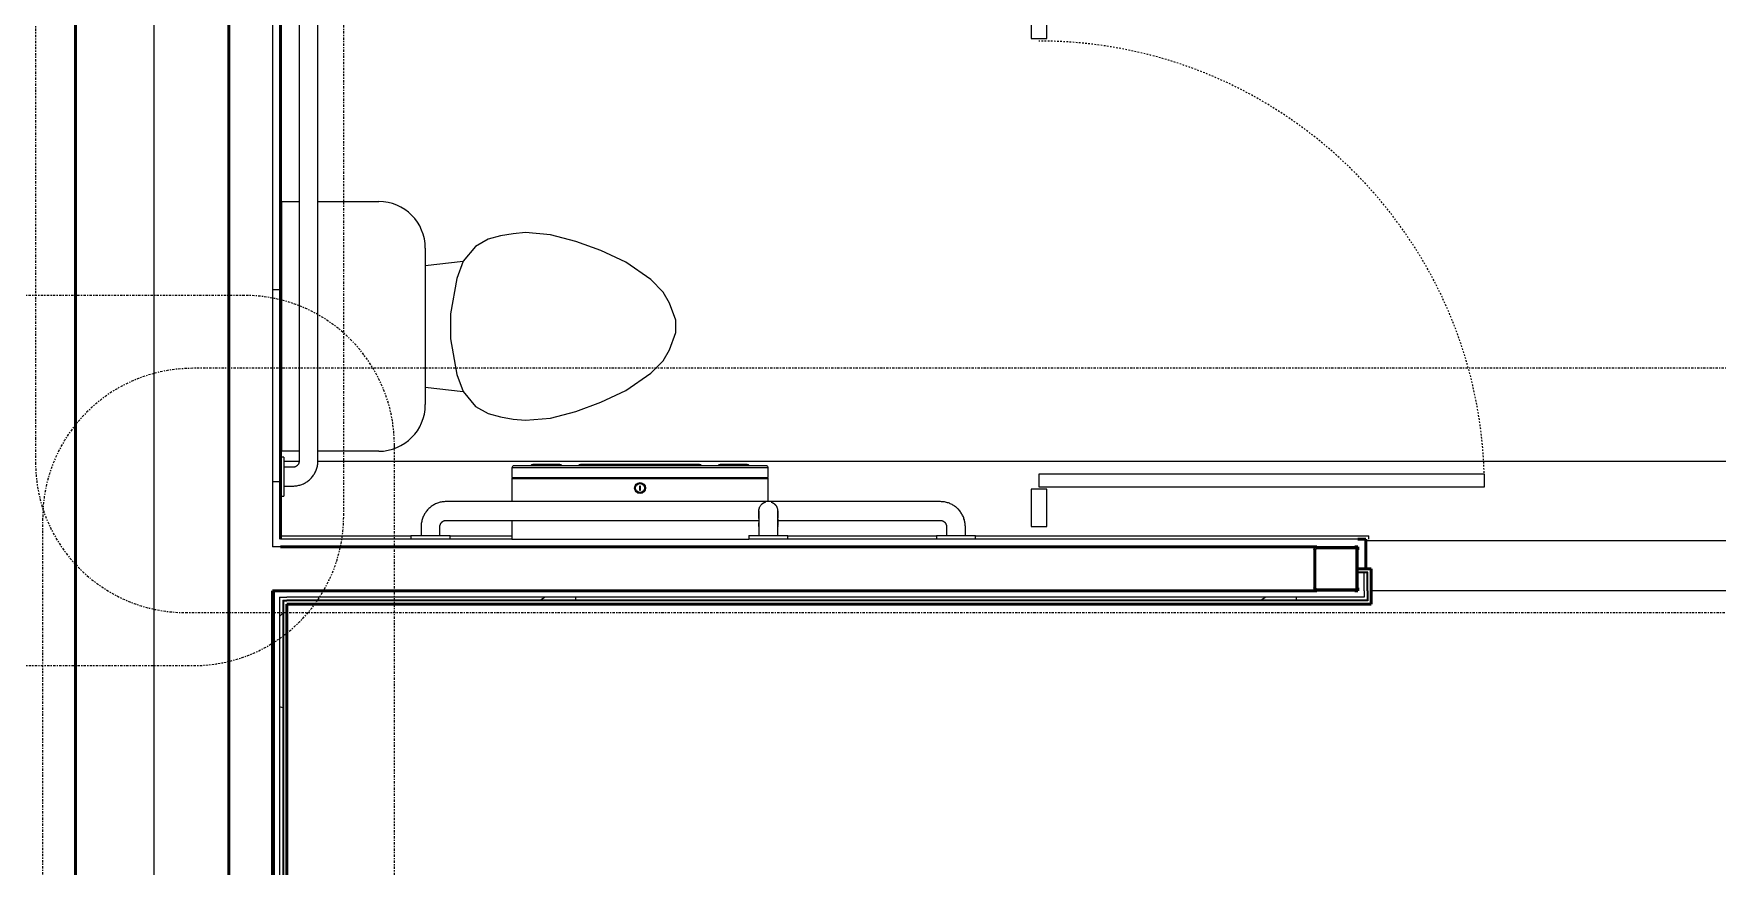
# Model space of a CAD drawing. Header units: inches. Extents: x 23906 to 26716, y -23130 to -20467.
# Drawn here: x 25502.3 to 25636.9, y -22717.5 to -22650.9 of the extents above; entities that cross this region are included whole.
import ezdxf

# ---------------------------------------------------------------- set-up
doc = ezdxf.new("R2010")
doc.units = ezdxf.units.IN
doc.header["$MEASUREMENT"] = 0
for name, pattern in [('Dash', [0.25, 0.125, -0.125]), ('Dash Dot 3_16_', [0.3125, 0.1875, -0.0625, 0, -0.0625]), ('Dash_2_', [0.25, 0.125, -0.125])]:
    doc.linetypes.add(name, pattern=pattern)
for name, color, linetype, lineweight in [('A-ANNO-SYMB', 150, 'Continuous', 9), ('A-AREA', 32, 'Continuous', 9), ('A-FLOR', 192, 'Continuous', 13), ('A-GENM', 13, 'Continuous', 9), ('A-WALL', 113, 'Continuous', 13), ('A-WALL-PATT', 111, 'Continuous', 50), ('I-WALL', 2, 'Continuous', 13), ('P-SANR-FIXT', 6, 'Continuous', 9), ('Q-SPCQ', 91, 'Continuous', 9), ('Q-SPCQ-HDLN', 91, 'Dash_2_', 9), ('S-COLS', 52, 'Continuous', 9)]:
    doc.layers.add(name, color=color, linetype=linetype, lineweight=lineweight)
pattern_1 = [(296.565, (14.4, 8.64), (0.000499, 57.600217), [6.44, -122.358]), (33.69, (17.28, 2.88), (0.000345, 57.60007), [10.384, -197.296]), (33.69, (74.88, 2.88), (0.000345, 57.60007), [10.384, -197.296]), (33.69, (132.48, 2.88), (0.000345, 57.60007), [10.384, -197.296]), (116.565, (25.92, 8.64), (-0.000396, 57.59977), [6.44, -122.358]), (213.69, (23.04, 14.4), (0.000345, 57.60007), [10.384, -197.296]), (213.69, (80.64, 14.4), (0.000345, 57.60007), [10.384, -197.296]), (213.69, (138.24, 14.4), (0.000345, 57.60007), [10.384, -197.296]), (26.565, (37.44, 8.64), (0.0005, 57.60022), [12.88, -115.918]), (26.565, (95.04, 8.64), (0.0005, 57.60022), [12.88, -115.918]), (270, (48.96, 14.4), (57.6, 4e-15), [5.76, -51.84]), (225, (48.96, 8.64), (-4e-15, 57.599504), [8.146, -73.313]), (135, (43.2, 2.88), (4e-15, 57.599504), [8.146, -73.313]), (288.435, (25.92, 25.92), (0.000265, 57.599939), [9.107, -173.04]), (18.435, (28.8, 17.28), (0.000265, 57.59994), [9.107, -173.04]), (18.435, (86.4, 17.28), (0.000265, 57.59994), [9.107, -173.04]), (18.435, (144, 17.28), (0.000265, 57.59994), [9.107, -173.04]), (135, (37.44, 20.16), (4e-15, 57.599504), [8.146, -73.313]), (180, (31.68, 25.92), (-7e-15, -57.6), [5.76, -51.84]), (251.565, (11.52, 40.32), (-0.000265, 57.599939), [9.107, -173.04]), (315, (8.64, 31.68), (-4e-15, 57.599504), [8.146, -73.313]), (71.565, (14.4, 25.92), (-0.000265, 57.599939), [9.107, -173.04]), (135, (17.28, 34.56), (4e-15, 57.599504), [8.146, -73.313]), (225, (34.56, 40.32), (-4e-15, 57.599504), [8.146, -73.313]), (123.69, (28.8, 34.56), (0.000345, 57.600068), [10.384, -197.296]), (123.69, (86.4, 34.56), (0.000345, 57.600068), [10.384, -197.296]), (26.565, (23.04, 43.2), (0.0005, 57.60022), [6.44, -122.358]), (26.565, (80.64, 43.2), (0.0005, 57.60022), [6.44, -122.358]), (315, (28.8, 46.08), (-4e-15, 57.599504), [8.146, -73.313]), (213.69, (54.72, 54.72), (0.000345, 57.60007), [10.384, -197.296]), (213.69, (112.32, 54.72), (0.000345, 57.60007), [10.384, -197.296]), (213.69, (169.92, 54.72), (0.000345, 57.60007), [10.384, -197.296]), (296.565, (46.08, 48.96), (0.000499, 57.600217), [6.44, -122.358]), (45, (48.96, 43.2), (4e-15, 57.599504), [8.146, -73.313]), (90, (54.72, 48.96), (-57.6, 4e-15), [5.76, -51.84]), (213.69, (28.8, 57.6), (0.000345, 57.60007), [10.384, -197.296]), (213.69, (86.4, 57.6), (0.000345, 57.60007), [10.384, -197.296]), (213.69, (144, 57.6), (0.000345, 57.60007), [10.384, -197.296]), (315, (20.16, 51.84), (-4e-15, 57.599504), [4.073, -77.386]), (26.565, (23.04, 48.96), (0.0005, 57.60022), [6.44, -122.358]), (26.565, (80.64, 48.96), (0.0005, 57.60022), [6.44, -122.358]), (90, (28.8, 51.84), (-57.6, 4e-15), [5.76, -51.84]), (333.435, (5.76, 54.72), (-0.0005, 57.60022), [6.44, -122.358]), (333.435, (63.36, 54.72), (-0.0005, 57.60022), [6.44, -122.358]), (243.435, (11.52, 51.84), (0.000396, 57.59977), [6.44, -122.358]), (161.565, (8.64, 46.08), (-0.000265, 57.59994), [9.107, -173.04]), (161.565, (66.24, 46.08), (-0.000265, 57.59994), [9.107, -173.04]), (161.565, (123.84, 46.08), (-0.000265, 57.59994), [9.107, -173.04]), (45, (0, 48.96), (4e-15, 57.599504), [8.146, -73.313]), (26.565, (2.88, 0), (0.0005, 57.60022), [6.44, -122.358]), (26.565, (60.48, 0), (0.0005, 57.60022), [6.44, -122.358]), (116.565, (8.64, 2.88), (-0.000396, 57.59977), [6.44, -122.358]), (206.565, (5.76, 8.64), (0.0005, 57.60022), [6.44, -122.358]), (206.565, (63.36, 8.64), (0.0005, 57.60022), [6.44, -122.358]), (296.565, (0, 5.76), (0.000499, 57.600217), [6.44, -122.358]), (14.036, (43.2, 25.92), (0.000245, 57.59979), [11.875, -225.616]), (14.036, (100.8, 25.92), (0.000245, 57.59979), [11.875, -225.616]), (14.036, (158.4, 25.92), (0.000245, 57.59979), [11.875, -225.616]), (14.036, (216, 25.92), (0.000245, 57.59979), [11.875, -225.616]), (135, (54.72, 28.8), (4e-15, 57.599504), [8.146, -73.313]), (198.435, (48.96, 34.56), (0.000265, 57.59994), [9.107, -173.04]), (198.435, (106.56, 34.56), (0.000265, 57.59994), [9.107, -173.04]), (198.435, (164.16, 34.56), (0.000265, 57.59994), [9.107, -173.04]), (296.565, (40.32, 31.68), (0.000499, 57.600217), [6.44, -122.358]), (333.435, (2.88, 17.28), (-0.0005, 57.60022), [6.44, -122.358]), (333.435, (60.48, 17.28), (-0.0005, 57.60022), [6.44, -122.358]), (45, (8.64, 14.4), (4e-15, 57.599504), [4.073, -77.386]), (116.565, (11.52, 17.28), (-0.000396, 57.59977), [6.44, -122.358]), (225, (8.64, 23.04), (-4e-15, 57.599504), [8.146, -73.313])]

# ---------------------------------------------------------------- blocks, each defined once
blk = doc.blocks.new('Toilet-Domestic-3D - Toilet-Domestic-3D-V15-Enlarged First Floor Plan _East_')
at = {"layer": 'P-SANR-FIXT', "color": 7}
for p, q in [((-9.98, 19.48), (9.98, 19.48)), ((-9.98, 18.1), (-9.98, 19.48)), ((9.98, 19.48), (9.98, 18.1)), ((-9.98, 11.75), (-9.98, 16.6)), ((9.98, 16.6), (9.98, 11.75)), ((6.25, 8.02), (-6.25, 8.02)), ((-4.86, 8.02), (-5.21, 5)), ((4.86, 8.02), (5.21, 5)), ((-3.84, 5.5), (-5.21, 5)), ((-1, 6), (-3.84, 5.5)), ((1, 6), (-1, 6)), ((3.84, 5.5), (1, 6)), ((5.21, 5), (3.84, 5.5)), ((-5.21, 5), (-6.4, 4)), ((6.4, 4), (5.21, 5)), ((-6.97, 3), (-7.24, 2)), ((-6.4, 4), (-6.97, 3)), ((6.97, 3), (6.4, 4)), ((7.24, 2), (6.97, 3)), ((-7.24, 2), (-7.41, 1)), ((7.41, 1), (7.24, 2)), ((-7.41, 1), (-7.5, 0)), ((-7.5, 0), (-7.33, -1.99)), ((7.33, -1.99), (7.5, 0)), ((7.5, 0), (7.41, 1)), ((-7.33, -1.99), (-6.79, -4)), ((6.79, -4), (7.33, -1.99)), ((-6.79, -4), (-6.06, -6)), ((6.06, -6), (6.79, -4)), ((-6.06, -6), (-5.13, -8)), ((5.13, -8), (6.06, -6)), ((-5.13, -8), (-3.74, -10)), ((3.74, -10), (5.13, -8)), ((-3.74, -10), (-2.74, -11)), ((2.74, -11), (3.74, -10)), ((-2.74, -11), (-1.87, -11.5)), ((-1.87, -11.5), (-0.5, -12)), ((-0.5, -12), (0.5, -12)), ((0.5, -12), (1.87, -11.5)), ((1.87, -11.5), (2.74, -11))]:
    blk.add_line(p, q, dxfattribs=at)
for centre, start, end in [((-6.25, 11.75), 180, 270), ((6.25, 11.75), 270, 360)]:
    blk.add_arc(centre, 3.73, start, end, dxfattribs=at)
blk = doc.blocks.new('817_Grab_Bars - 8170-001420-V20-Enlarged First Floor Plan _East_')
at = {"layer": 'Q-SPCQ', "color": 7}
for p, q in [((25574.77, -22688.3), (25535.27, -22688.3)), ((25533.27, -22690.3), (25533.27, -22691.02)), ((25534.77, -22691.02), (25534.77, -22690.3)), ((25535.27, -22689.8), (25560.27, -22689.8)), ((25561.76, -22689.8), (25574.77, -22689.8)), ((25575.27, -22690.3), (25575.27, -22691.02)), ((25576.77, -22691.02), (25576.77, -22690.3)), ((25532.45, -22691.02), (25532.45, -22691.3)), ((25532.45, -22691.02), (25534.02, -22691.02)), ((25534.02, -22691.3), (25532.45, -22691.3)), ((25534.02, -22691.02), (25535.58, -22691.02)), ((25535.58, -22691.3), (25534.02, -22691.3)), ((25535.58, -22691.3), (25535.58, -22691.02)), ((25574.45, -22691.02), (25574.45, -22691.3)), ((25574.45, -22691.02), (25576.02, -22691.02)), ((25576.02, -22691.3), (25574.45, -22691.3)), ((25576.02, -22691.02), (25577.58, -22691.02)), ((25577.58, -22691.3), (25576.02, -22691.3)), ((25577.58, -22691.3), (25577.58, -22691.02))]:
    blk.add_line(p, q, dxfattribs=at)
at = {"layer": 'Q-SPCQ', "color": 7, "flags": 128}
for points in [[(25535.27, -22688.3), (25535.19, -22688.3), (25535.11, -22688.31), (25535.03, -22688.32), (25534.95, -22688.33), (25534.87, -22688.34), (25534.79, -22688.36), (25534.71, -22688.38), (25534.64, -22688.4), (25534.56, -22688.43), (25534.49, -22688.46), (25534.41, -22688.49), (25534.34, -22688.53), (25534.27, -22688.57), (25534.2, -22688.61), (25534.14, -22688.65), (25534.07, -22688.7), (25534.01, -22688.75), (25533.95, -22688.8), (25533.89, -22688.85), (25533.83, -22688.91), (25533.78, -22688.97), (25533.72, -22689.03), (25533.67, -22689.09), (25533.63, -22689.16), (25533.58, -22689.22), (25533.54, -22689.29), (25533.5, -22689.36), (25533.47, -22689.43), (25533.43, -22689.5), (25533.4, -22689.58), (25533.37, -22689.65), (25533.35, -22689.73), (25533.33, -22689.81), (25533.31, -22689.88), (25533.29, -22689.96), (25533.28, -22690.04), (25533.27, -22690.12), (25533.27, -22690.2), (25533.27, -22690.28), (25533.27, -22690.3)], [(25576.77, -22690.3), (25576.76, -22690.22), (25576.76, -22690.14), (25576.75, -22690.06), (25576.74, -22689.98), (25576.73, -22689.91), (25576.71, -22689.83), (25576.69, -22689.75), (25576.66, -22689.67), (25576.64, -22689.6), (25576.61, -22689.52), (25576.57, -22689.45), (25576.54, -22689.38), (25576.5, -22689.31), (25576.46, -22689.24), (25576.42, -22689.17), (25576.37, -22689.11), (25576.32, -22689.05), (25576.27, -22688.98), (25576.21, -22688.92), (25576.16, -22688.87), (25576.1, -22688.81), (25576.04, -22688.76), (25575.98, -22688.71), (25575.91, -22688.66), (25575.85, -22688.62), (25575.78, -22688.58), (25575.71, -22688.54), (25575.64, -22688.5), (25575.56, -22688.47), (25575.49, -22688.44), (25575.41, -22688.41), (25575.34, -22688.39), (25575.26, -22688.37), (25575.18, -22688.35), (25575.11, -22688.33), (25575.03, -22688.32), (25574.95, -22688.31), (25574.87, -22688.31), (25574.79, -22688.3), (25574.77, -22688.3)], [(25534.77, -22690.3), (25534.77, -22690.28), (25534.77, -22690.26), (25534.77, -22690.24), (25534.77, -22690.22), (25534.78, -22690.2), (25534.78, -22690.18), (25534.78, -22690.16), (25534.79, -22690.15), (25534.8, -22690.13), (25534.8, -22690.11), (25534.81, -22690.09), (25534.82, -22690.07), (25534.83, -22690.05), (25534.84, -22690.04), (25534.85, -22690.02), (25534.86, -22690), (25534.88, -22689.99), (25534.89, -22689.97), (25534.9, -22689.96), (25534.92, -22689.94), (25534.93, -22689.93), (25534.95, -22689.92), (25534.96, -22689.91), (25534.98, -22689.89), (25535, -22689.88), (25535.01, -22689.87), (25535.03, -22689.86), (25535.05, -22689.85), (25535.07, -22689.84), (25535.08, -22689.84), (25535.1, -22689.83), (25535.12, -22689.82), (25535.14, -22689.82), (25535.16, -22689.81), (25535.18, -22689.81), (25535.2, -22689.81), (25535.22, -22689.8), (25535.24, -22689.8), (25535.26, -22689.8), (25535.27, -22689.8)], [(25574.77, -22689.8), (25574.79, -22689.8), (25574.81, -22689.8), (25574.83, -22689.81), (25574.84, -22689.81), (25574.86, -22689.81), (25574.88, -22689.82), (25574.9, -22689.82), (25574.92, -22689.83), (25574.94, -22689.83), (25574.96, -22689.84), (25574.98, -22689.85), (25575, -22689.86), (25575.01, -22689.87), (25575.03, -22689.88), (25575.05, -22689.89), (25575.06, -22689.9), (25575.08, -22689.91), (25575.09, -22689.93), (25575.11, -22689.94), (25575.12, -22689.95), (25575.14, -22689.97), (25575.15, -22689.98), (25575.16, -22690), (25575.17, -22690.02), (25575.19, -22690.03), (25575.2, -22690.05), (25575.21, -22690.07), (25575.22, -22690.08), (25575.22, -22690.1), (25575.23, -22690.12), (25575.24, -22690.14), (25575.24, -22690.16), (25575.25, -22690.18), (25575.25, -22690.2), (25575.26, -22690.22), (25575.26, -22690.24), (25575.26, -22690.26), (25575.26, -22690.28), (25575.27, -22690.3), (25575.27, -22690.3)]]:
    blk.add_lwpolyline(points, dxfattribs=at)
blk = doc.blocks.new('Dispenser-Toilet_Tissue-Frost_Products_LTD_-Jumbo-169 - Steel-Brushed-Stainless_Steel-V21-Enlarged First Floor Plan _East_')
at = {"layer": 'Q-SPCQ', "color": 50, "lineweight": 20}
for p, q in [((25561.01, -22685.6), (25540.52, -22685.6)), ((25540.52, -22685.6), (25540.52, -22686.37)), ((25540.52, -22686.37), (25540.58, -22686.37)), ((25540.58, -22686.37), (25560.96, -22686.37)), ((25540.58, -22686.37), (25540.58, -22686.4)), ((25542.03, -22685.44), (25540.68, -22685.44)), ((25559.5, -22685.44), (25542.03, -22685.44)), ((25544.36, -22685.34), (25542.19, -22685.34)), ((25545.83, -22685.44), (25544.52, -22685.44)), ((25555.52, -22685.34), (25546.01, -22685.34)), ((25557.01, -22685.44), (25555.7, -22685.44)), ((25559.34, -22685.34), (25557.17, -22685.34)), ((25560.86, -22685.44), (25559.5, -22685.44)), ((25560.96, -22686.4), (25560.96, -22686.37)), ((25560.96, -22686.37), (25561.01, -22686.37)), ((25561.01, -22686.37), (25561.01, -22685.6)), ((25540.52, -22686.46), (25561.01, -22686.46)), ((25540.52, -22686.46), (25540.52, -22688.31)), ((25560.96, -22686.4), (25540.58, -22686.4)), ((25550.81, -22687.06), (25550.73, -22687.06)), ((25550.73, -22687.06), (25550.73, -22687.4)), ((25550.73, -22687.4), (25550.81, -22687.4)), ((25550.81, -22687.4), (25550.81, -22687.06)), ((25561.01, -22688.3), (25561.01, -22686.46)), ((25540.52, -22689.8), (25540.52, -22691.3)), ((25540.52, -22691.3), (25559.45, -22691.3))]:
    blk.add_line(p, q, dxfattribs=at)
for radius in [0.438, 0.358]:
    blk.add_circle((25550.77, -22687.22), radius, dxfattribs=at)
for centre, radius, start, end in [((25540.68, -22685.6), 0.16, 90, 180), ((25542.19, -22685.52), 0.18, 90, 153.6122), ((25543.74, -22685.46), 0.118, 100.8116, 172.3569), ((25543.74, -22685.49), 0.151, 19.6341, 87.321), ((25543.76, -22685.49), 0.151, 19.6341, 86.8331), ((25543.77, -22685.52), 0.18, 26.3878, 90), ((25544.34, -22685.46), 0.119, 100.0401, 171.5195), ((25544.34, -22685.49), 0.151, 19.6341, 87.321), ((25544.35, -22685.49), 0.151, 19.6341, 87.321), ((25544.36, -22685.52), 0.18, 26.3878, 90), ((25546.01, -22685.56), 0.22, 90, 146.9443), ((25555.52, -22685.56), 0.22, 33.0557, 90), ((25557.17, -22685.52), 0.18, 90, 153.6122), ((25557.18, -22685.49), 0.151, 92.679, 160.3659), ((25557.19, -22685.49), 0.151, 92.679, 160.3659), ((25557.19, -22685.46), 0.119, 8.4805, 79.9599), ((25557.76, -22685.52), 0.18, 90, 153.6084), ((25557.77, -22685.49), 0.151, 93.1667, 160.3726), ((25557.79, -22685.49), 0.151, 92.679, 160.3653), ((25557.79, -22685.46), 0.118, 7.6431, 79.1884), ((25559.34, -22685.52), 0.18, 26.3878, 90), ((25560.85, -22685.6), 0.16, 0, 89.0019), ((25540.58, -22686.46), 0.06, 90, 180), ((25560.95, -22686.46), 0.0601, 0, 87.3185)]:
    blk.add_arc(centre, radius, start, end, dxfattribs=at)
blk = doc.blocks.new('Partition-Floor_Braced-Bradley_Corp-St_Stl-ADA-N_Stalls - ADA _optional_ _ n Standard Stalls-320692-Enlarged First Floor Plan _East_')
at = {"layer": 'Q-SPCQ', "color": 7}
for p, q in [((11.5, -58.63), (8.5, -58.63)), ((8.5, -58.63), (8.5, -59.88)), ((11.5, -59.88), (11.5, -58.63)), ((71.5, -58.63), (47.5, -58.63)), ((47.5, -58.63), (47.5, -59.88)), ((8.5, -59.88), (11.5, -59.88)), ((12.69, -59.25), (11.69, -59.25)), ((11.69, -59.25), (11.69, -94.87)), ((12.69, -94.87), (12.69, -59.25)), ((47.5, -59.88), (71.5, -59.88)), ((11.69, -94.87), (12.69, -94.87))]:
    blk.add_line(p, q, dxfattribs=at)
at = {"layer": 'Q-SPCQ-HDLN', "color": 7, "linetype": 'Dash'}
blk.add_arc((11.69, -59.25), 35.62, 271.7908, 360, dxfattribs=at)
blk = doc.blocks.new('817_Grab_Bars - 8170-001420-V33-Enlarged First Floor Plan _East_')
at = {"layer": 'Q-SPCQ', "color": 7}
for p, q in [((25501.52, -22642.74), (25501.23, -22642.74)), ((25501.23, -22644.3), (25501.23, -22642.74)), ((25501.23, -22643.55), (25500.52, -22643.55)), ((25501.23, -22645.87), (25501.23, -22644.3)), ((25498.52, -22645.55), (25498.52, -22685.05)), ((25500.02, -22685.05), (25500.02, -22645.55)), ((25500.52, -22645.05), (25501.23, -22645.05)), ((25501.23, -22645.87), (25501.52, -22645.87)), ((25501.52, -22684.74), (25501.23, -22684.74)), ((25501.23, -22686.3), (25501.23, -22684.74)), ((25501.23, -22685.55), (25500.52, -22685.55)), ((25501.23, -22687.87), (25501.23, -22686.3)), ((25500.52, -22687.05), (25501.23, -22687.05)), ((25501.23, -22687.87), (25501.52, -22687.87))]:
    blk.add_line(p, q, dxfattribs=at)
at = {"layer": 'Q-SPCQ', "color": 7, "flags": 128}
for points in [[(25500.52, -22643.55), (25500.44, -22643.55), (25500.36, -22643.56), (25500.28, -22643.57), (25500.2, -22643.58), (25500.12, -22643.59), (25500.04, -22643.61), (25499.96, -22643.63), (25499.89, -22643.65), (25499.81, -22643.68), (25499.74, -22643.71), (25499.66, -22643.74), (25499.59, -22643.78), (25499.52, -22643.82), (25499.45, -22643.86), (25499.39, -22643.9), (25499.32, -22643.95), (25499.26, -22644), (25499.2, -22644.05), (25499.14, -22644.1), (25499.08, -22644.16), (25499.03, -22644.22), (25498.97, -22644.28), (25498.92, -22644.34), (25498.88, -22644.41), (25498.83, -22644.47), (25498.79, -22644.54), (25498.75, -22644.61), (25498.72, -22644.68), (25498.68, -22644.75), (25498.65, -22644.83), (25498.62, -22644.9), (25498.6, -22644.98), (25498.58, -22645.06), (25498.56, -22645.13), (25498.54, -22645.21), (25498.53, -22645.29), (25498.52, -22645.37), (25498.52, -22645.45), (25498.52, -22645.53), (25498.52, -22645.55)], [(25500.02, -22645.55), (25500.02, -22645.53), (25500.02, -22645.51), (25500.02, -22645.49), (25500.02, -22645.47), (25500.03, -22645.45), (25500.03, -22645.43), (25500.03, -22645.41), (25500.04, -22645.4), (25500.05, -22645.38), (25500.05, -22645.36), (25500.06, -22645.34), (25500.07, -22645.32), (25500.08, -22645.3), (25500.09, -22645.29), (25500.1, -22645.27), (25500.11, -22645.25), (25500.13, -22645.24), (25500.14, -22645.22), (25500.15, -22645.21), (25500.17, -22645.19), (25500.18, -22645.18), (25500.2, -22645.17), (25500.21, -22645.16), (25500.23, -22645.14), (25500.25, -22645.13), (25500.26, -22645.12), (25500.28, -22645.11), (25500.3, -22645.1), (25500.32, -22645.09), (25500.33, -22645.09), (25500.35, -22645.08), (25500.37, -22645.07), (25500.39, -22645.07), (25500.41, -22645.06), (25500.43, -22645.06), (25500.45, -22645.06), (25500.47, -22645.05), (25500.49, -22645.05), (25500.51, -22645.05), (25500.52, -22645.05)], [(25498.52, -22685.05), (25498.52, -22685.13), (25498.52, -22685.21), (25498.53, -22685.29), (25498.54, -22685.37), (25498.56, -22685.45), (25498.57, -22685.53), (25498.59, -22685.61), (25498.62, -22685.68), (25498.64, -22685.76), (25498.67, -22685.83), (25498.71, -22685.9), (25498.74, -22685.98), (25498.78, -22686.05), (25498.82, -22686.12), (25498.86, -22686.18), (25498.91, -22686.25), (25498.96, -22686.31), (25499.01, -22686.37), (25499.07, -22686.43), (25499.12, -22686.49), (25499.18, -22686.54), (25499.24, -22686.59), (25499.3, -22686.64), (25499.37, -22686.69), (25499.43, -22686.74), (25499.5, -22686.78), (25499.57, -22686.82), (25499.64, -22686.85), (25499.72, -22686.89), (25499.79, -22686.92), (25499.87, -22686.94), (25499.94, -22686.97), (25500.02, -22686.99), (25500.1, -22687.01), (25500.18, -22687.02), (25500.25, -22687.04), (25500.33, -22687.04), (25500.41, -22687.05), (25500.49, -22687.05), (25500.52, -22687.05)], [(25500.52, -22685.55), (25500.5, -22685.55), (25500.48, -22685.55), (25500.46, -22685.55), (25500.44, -22685.55), (25500.42, -22685.54), (25500.4, -22685.54), (25500.38, -22685.53), (25500.36, -22685.53), (25500.34, -22685.52), (25500.32, -22685.51), (25500.3, -22685.51), (25500.28, -22685.5), (25500.27, -22685.49), (25500.25, -22685.48), (25500.23, -22685.47), (25500.22, -22685.45), (25500.2, -22685.44), (25500.19, -22685.43), (25500.17, -22685.42), (25500.16, -22685.4), (25500.14, -22685.39), (25500.13, -22685.37), (25500.12, -22685.36), (25500.11, -22685.34), (25500.09, -22685.32), (25500.08, -22685.31), (25500.07, -22685.29), (25500.07, -22685.27), (25500.06, -22685.25), (25500.05, -22685.23), (25500.04, -22685.22), (25500.04, -22685.2), (25500.03, -22685.18), (25500.03, -22685.16), (25500.02, -22685.14), (25500.02, -22685.12), (25500.02, -22685.1), (25500.02, -22685.08), (25500.02, -22685.06), (25500.02, -22685.05)]]:
    blk.add_lwpolyline(points, dxfattribs=at)
blk = doc.blocks.new('817_Grab_Bars - 8170-001180-25756-Enlarged First Floor Plan _East_')
at = {"layer": 'Q-SPCQ', "color": 7}
for p, q in [((25461.77, -22690.3), (25461.77, -22691.02)), ((25463.27, -22690.24), (25463.27, -22690.29)), ((25463.27, -22691.02), (25463.27, -22690.3)), ((25460.95, -22691.02), (25460.95, -22691.3)), ((25460.95, -22691.02), (25464.08, -22691.02)), ((25464.08, -22691.3), (25460.95, -22691.3)), ((25464.08, -22691.3), (25464.08, -22691.02))]:
    blk.add_line(p, q, dxfattribs=at)
at = {"layer": 'Q-SPCQ', "color": 7, "flags": 128}
for points in [[(25461.77, -22689.05), (25461.77, -22689.02), (25461.77, -22688.99), (25461.77, -22688.96), (25461.77, -22688.93), (25461.78, -22688.9), (25461.79, -22688.87), (25461.79, -22688.85), (25461.8, -22688.82), (25461.81, -22688.79), (25461.82, -22688.76), (25461.84, -22688.73), (25461.85, -22688.71), (25461.86, -22688.68), (25461.88, -22688.65), (25461.9, -22688.63), (25461.91, -22688.6), (25461.93, -22688.58), (25461.95, -22688.56), (25461.97, -22688.54), (25461.99, -22688.51), (25462.01, -22688.49), (25462.04, -22688.47), (25462.06, -22688.46), (25462.09, -22688.44), (25462.11, -22688.42), (25462.14, -22688.41), (25462.16, -22688.39), (25462.19, -22688.38), (25462.22, -22688.37), (25462.24, -22688.35), (25462.27, -22688.34), (25462.3, -22688.33), (25462.33, -22688.33)], [(25461.77, -22689.05), (25461.77, -22689.05), (25461.77, -22689.06), (25461.77, -22689.06), (25461.77, -22689.07), (25461.77, -22689.08), (25461.77, -22689.09), (25461.77, -22689.1), (25461.77, -22689.12), (25461.77, -22689.13), (25461.77, -22689.15), (25461.77, -22689.17), (25461.77, -22689.19), (25461.77, -22689.22), (25461.77, -22689.24), (25461.77, -22689.27), (25461.77, -22689.3), (25461.77, -22689.33), (25461.77, -22689.36), (25461.77, -22689.4), (25461.77, -22689.43), (25461.77, -22689.47), (25461.77, -22689.51), (25461.77, -22689.55), (25461.77, -22689.59), (25461.77, -22689.63), (25461.77, -22689.67), (25461.77, -22689.71), (25461.77, -22689.76), (25461.77, -22689.8), (25461.77, -22689.85), (25461.77, -22689.9), (25461.77, -22689.94), (25461.77, -22689.99), (25461.77, -22690.04), (25461.77, -22690.09), (25461.77, -22690.14), (25461.77, -22690.19), (25461.77, -22690.24), (25461.77, -22690.29), (25461.77, -22690.3)], [(25461.77, -22689.64), (25461.77, -22689.6), (25461.77, -22689.56), (25461.77, -22689.52), (25461.77, -22689.48), (25461.77, -22689.44), (25461.77, -22689.41), (25461.77, -22689.37), (25461.77, -22689.34), (25461.77, -22689.31), (25461.77, -22689.28), (25461.77, -22689.25), (25461.77, -22689.22), (25461.77, -22689.2), (25461.77, -22689.18), (25461.77, -22689.16), (25461.77, -22689.14), (25461.77, -22689.12), (25461.77, -22689.11), (25461.77, -22689.09), (25461.77, -22689.08), (25461.77, -22689.07), (25461.77, -22689.06), (25461.77, -22689.06), (25461.77, -22689.05), (25461.77, -22689.05)], [(25462.75, -22688.34), (25462.78, -22688.35), (25462.81, -22688.36), (25462.83, -22688.37), (25462.86, -22688.39), (25462.89, -22688.4), (25462.91, -22688.42), (25462.94, -22688.43), (25462.96, -22688.45), (25462.99, -22688.47), (25463.01, -22688.49), (25463.03, -22688.51), (25463.05, -22688.53), (25463.07, -22688.55), (25463.09, -22688.57), (25463.11, -22688.6), (25463.13, -22688.62), (25463.15, -22688.65), (25463.16, -22688.67), (25463.18, -22688.7), (25463.19, -22688.73), (25463.2, -22688.75), (25463.21, -22688.78), (25463.22, -22688.81), (25463.23, -22688.84), (25463.24, -22688.87), (25463.25, -22688.9), (25463.25, -22688.93), (25463.26, -22688.95), (25463.26, -22688.98), (25463.26, -22689.01), (25463.27, -22689.04), (25463.27, -22689.05)], [(25463.27, -22690.3), (25463.27, -22690.25), (25463.27, -22690.2), (25463.27, -22690.15), (25463.27, -22690.1), (25463.27, -22690.05), (25463.27, -22690.01), (25463.27, -22689.96), (25463.27, -22689.91), (25463.27, -22689.86), (25463.27, -22689.82), (25463.27, -22689.77), (25463.27, -22689.73), (25463.27, -22689.68), (25463.27, -22689.64), (25463.27, -22689.6), (25463.27, -22689.56), (25463.27, -22689.52), (25463.27, -22689.48), (25463.27, -22689.44), (25463.27, -22689.41), (25463.27, -22689.37), (25463.27, -22689.34), (25463.27, -22689.31), (25463.27, -22689.28), (25463.27, -22689.25), (25463.27, -22689.22), (25463.27, -22689.2), (25463.27, -22689.18), (25463.27, -22689.16), (25463.27, -22689.14), (25463.27, -22689.12), (25463.27, -22689.11), (25463.27, -22689.09), (25463.27, -22689.08), (25463.27, -22689.07), (25463.27, -22689.06), (25463.27, -22689.06), (25463.27, -22689.05), (25463.27, -22689.05)], [(25463.27, -22689.05), (25463.27, -22689.05), (25463.27, -22689.06), (25463.27, -22689.06), (25463.27, -22689.07), (25463.27, -22689.08), (25463.27, -22689.09), (25463.27, -22689.1), (25463.27, -22689.12), (25463.27, -22689.13), (25463.27, -22689.15), (25463.27, -22689.17), (25463.27, -22689.19), (25463.27, -22689.22), (25463.27, -22689.24), (25463.27, -22689.27), (25463.27, -22689.3), (25463.27, -22689.33), (25463.27, -22689.36), (25463.27, -22689.4), (25463.27, -22689.43), (25463.27, -22689.47), (25463.27, -22689.51), (25463.27, -22689.55), (25463.27, -22689.59), (25463.27, -22689.63)], [(25461.77, -22690.3), (25461.77, -22690.25), (25461.77, -22690.2), (25461.77, -22690.15), (25461.77, -22690.1), (25461.77, -22690.05), (25461.77, -22690.01)], [(25463.27, -22689.71), (25463.27, -22689.76), (25463.27, -22689.8), (25463.27, -22689.85), (25463.27, -22689.9), (25463.27, -22689.94), (25463.27, -22689.99), (25463.27, -22690.04), (25463.27, -22690.09), (25463.27, -22690.14), (25463.27, -22690.19)]]:
    blk.add_lwpolyline(points, dxfattribs=at)
blk = doc.blocks.new('Shower Tile Threshold - Shower Tile Threshold-209406-Enlarged First Floor Plan _East_')
at = {"layer": 'A-GENM', "color": 7}
blk.add_line((-35.125, -6), (11.375, -6), dxfattribs=at)
blk = doc.blocks.new('HSS-Hollow Structural Section-Column - HSS3-1_2X3-1_2X1_8-V52-Enlarged First Floor Plan _East_')
at = {"layer": 'S-COLS'}
h = blk.add_hatch(dxfattribs=at)
h.set_pattern_fill('FP_22', color=256, style=0, pattern_type=2)
h.set_pattern_definition([(45, (-25606.39, 22693.678), (-9.503515, 9.503515), []), (45, (-25606.39, 22708.078), (-9.503515, 9.503515), [])])
h.paths.add_polyline_path([(1.52, -1.75), (1.68, -1.68), (1.75, -1.52), (1.75, 1.52), (1.68, 1.68), (1.52, 1.75), (-1.52, 1.75), (-1.68, 1.68), (-1.75, 1.52), (-1.75, -1.52), (-1.68, -1.68), (-1.52, -1.75), (-0.74, -1.75)], flags=0)
h.paths.add_polyline_path([(1.52, -1.63), (-1.6, -1.6), (-1.63, -1.52), (-1.6, 1.6), (-1.52, 1.63), (1.6, 1.6), (1.63, 1.52), (1.6, -1.6)], flags=0)
at = {"layer": 'S-COLS', "color": 130, "lineweight": 30}
for p, q in [((-1.75, 1.52), (-1.75, -1.52)), ((-1.63, -1.52), (-1.63, 1.52)), ((1.52, 1.75), (-1.52, 1.75)), ((-1.52, 1.63), (1.52, 1.63)), ((1.63, 1.52), (1.63, -1.52)), ((1.75, -1.52), (1.75, 1.52)), ((1.52, -1.63), (-1.52, -1.63)), ((-1.52, -1.75), (1.52, -1.75))]:
    blk.add_line(p, q, dxfattribs=at)
for centre, radius, start, end in [((-1.52, 1.52), 0.232, 90, 180), ((-1.52, 1.52), 0.116, 90, 180), ((1.52, 1.52), 0.232, 360, 90), ((1.52, 1.52), 0.116, 0, 90), ((-1.52, -1.52), 0.232, 180, 270), ((-1.52, -1.52), 0.116, 180, 270), ((1.52, -1.52), 0.232, 270, 360), ((1.52, -1.52), 0.116, 270, 360)]:
    blk.add_arc(centre, radius, start, end, dxfattribs=at)
blk = doc.blocks.new('Locker Rooms and Restrooms_rvt-1-Enlarged First Floor Plan _East_')
at = {"layer": 'A-WALL-PATT', "lineweight": 9}
h = blk.add_hatch(dxfattribs=at)
h.set_pattern_fill('FP_8', style=0, pattern_type=2)
h.set_pattern_definition([(0, (0, 0), (30.72, 7.68), [1.267, -21.773, 1.267, -21.773, -122.88]), (0, (0, 0), (30.72, 7.68), [-46.08, 1.267, -44.813, 1.267, -21.773, -53.76]), (0, (0, 0), (30.72, 7.68), [-115.2, 1.267, -14.093, 1.267, -37.133]), (120, (11.52, 3.84), (-22.0110751, 22.7643004), [1.267, -21.773, 1.267, -21.773, -122.88]), (120, (11.52, 3.84), (-22.0110751, 22.7643004), [-46.08, 1.267, -44.813, 1.267, -21.773, -53.76]), (120, (11.52, 3.84), (-22.0110751, 22.7643004), [-115.2, 1.267, -14.093, 1.267, -37.133]), (240, (15.36, 19.2), (-8.7089249, -30.4443004), [1.267, -21.773, 1.267, -21.773, -122.88]), (240, (15.36, 19.2), (-8.7089249, -30.4443004), [-46.08, 1.267, -44.813, 1.267, -21.773, -53.76]), (240, (15.36, 19.2), (-8.7089249, -30.4443004), [-115.2, 1.267, -14.093, 1.267, -37.133])])
h.paths.add_polyline_path([(25522.02, -22691.3), (25522.02, -22435.18), (25521.39, -22435.18), (25521.4, -22691.3)], flags=0)
h = blk.add_hatch(dxfattribs=at)
h.set_pattern_fill('FP_20', style=0, pattern_type=2)
h.set_pattern_definition(pattern_1)
h.paths.add_polyline_path([(25521.45, -22796.66), (25522.2, -22796.66), (25522.2, -22796.59), (25521.45, -22796.59)], flags=0)
h.paths.add_polyline_path([(25522.27, -22796.66), (25522.27, -22696.24), (25522.2, -22696.18), (25522.2, -22796.59)], flags=0)
h = blk.add_hatch(dxfattribs=at)
h.set_pattern_fill('FP_20', style=0, pattern_type=2)
h.set_pattern_definition(pattern_1)
h.paths.add_polyline_path([(25521.95, -22796.59), (25522.2, -22796.59), (25522.2, -22695.93), (25521.95, -22695.93), (25521.95, -22782.19)], flags=0)
h = blk.add_hatch(dxfattribs=at)
h.set_pattern_fill('FP_20', style=0, pattern_type=2)
h.set_pattern_definition(pattern_1)
h.paths.add_polyline_path([(25522.52, -22696.18), (25608.89, -22696.18), (25608.89, -22695.93), (25522.2, -22695.93), (25522.2, -22696.18), (25522.27, -22696.18)], flags=0)
h = blk.add_hatch(dxfattribs=at)
h.set_pattern_fill('FP_20', style=0, pattern_type=2)
h.set_pattern_definition(pattern_1)
h.paths.add_polyline_path([(25522.52, -22696.24), (25608.95, -22696.24), (25608.89, -22696.18), (25522.27, -22696.18), (25522.27, -22696.24)], flags=0)
at = {"layer": 'A-FLOR', "color": 10}
blk.add_line((25655.08, -22695.43), (25609.2, -22695.43), dxfattribs=at)
at = {"layer": 'A-WALL', "color": 10}
for p, q in [((25521.39, -22435.18), (25521.39, -22691.3)), ((25521.39, -22691.3), (25521.39, -22691.93)), ((25522.02, -22691.93), (25521.39, -22691.93)), ((25608.89, -22693.93), (25608.14, -22693.93)), ((25608.89, -22693.99), (25608.14, -22693.99)), ((25608.64, -22695.43), (25608.64, -22693.99)), ((25608.95, -22693.93), (25608.89, -22693.93)), ((25608.89, -22695.43), (25608.89, -22693.99)), ((25608.95, -22695.43), (25608.95, -22693.93)), ((25608.64, -22695.43), (25608.64, -22695.93)), ((25608.89, -22695.43), (25608.89, -22695.93)), ((25608.95, -22695.43), (25608.95, -22696.18)), ((25521.95, -22695.93), (25521.95, -22796.59)), ((25521.95, -22695.93), (25522.2, -22695.93)), ((25522.2, -22695.93), (25522.52, -22695.93)), ((25522.2, -22696.18), (25522.2, -22796.59)), ((25522.2, -22696.18), (25522.27, -22696.18)), ((25522.27, -22696.18), (25522.52, -22696.18)), ((25522.27, -22696.24), (25522.27, -22796.66)), ((25522.27, -22696.24), (25522.52, -22696.24)), ((25608.64, -22695.93), (25522.52, -22695.93)), ((25608.89, -22696.18), (25522.52, -22696.18)), ((25608.95, -22696.24), (25522.52, -22696.24)), ((25608.89, -22695.93), (25608.89, -22696.18)), ((25608.95, -22696.18), (25608.95, -22696.24))]:
    blk.add_line(p, q, dxfattribs=at)
at = {"layer": 'I-WALL', "color": 250, "lineweight": 50}
for p, q in [((25505.64, -22695.43), (25505.64, -22435.18)), ((25517.89, -22435.18), (25517.89, -22695.43)), ((25522.02, -22691.3), (25522.02, -22435.18)), ((25608.77, -22691.3), (25608.14, -22691.3)), ((25608.77, -22693.68), (25608.77, -22691.3)), ((25604.87, -22691.93), (25522.02, -22691.93)), ((25608.14, -22691.93), (25607.91, -22691.93)), ((25608.14, -22692.16), (25608.14, -22691.93)), ((25608.14, -22691.93), (25608.14, -22692.16)), ((25608.95, -22693.68), (25608.14, -22693.68)), ((25608.14, -22693.68), (25608.77, -22693.68)), ((25609.2, -22693.68), (25608.95, -22693.68)), ((25609.2, -22695.43), (25609.2, -22693.68)), ((25505.64, -22796.91), (25505.64, -22695.43)), ((25517.89, -22695.43), (25517.89, -22796.91)), ((25521.39, -22695.43), (25522.02, -22695.43)), ((25521.39, -22796.91), (25521.39, -22695.43)), ((25521.95, -22695.43), (25521.45, -22695.43)), ((25521.45, -22695.43), (25521.45, -22796.59)), ((25522.52, -22695.43), (25521.95, -22695.43)), ((25522.02, -22695.43), (25604.87, -22695.43)), ((25604.87, -22695.43), (25522.52, -22695.43)), ((25607.91, -22695.43), (25608.14, -22695.43)), ((25608.14, -22695.43), (25607.91, -22695.43)), ((25608.14, -22695.43), (25608.14, -22695.2)), ((25608.14, -22695.2), (25608.14, -22695.43)), ((25609.2, -22696.24), (25609.2, -22695.43)), ((25522.52, -22796.91), (25522.52, -22696.49)), ((25522.52, -22696.49), (25609.2, -22696.49)), ((25609.2, -22696.49), (25609.2, -22696.24))]:
    blk.add_line(p, q, dxfattribs=at)
at = {"layer": 'I-WALL', "color": 10}
for p, q in [((25522.02, -22691.05), (25532.45, -22691.05)), ((25532.45, -22691.3), (25522.02, -22691.3)), ((25535.58, -22691.05), (25540.52, -22691.05)), ((25540.52, -22691.3), (25535.58, -22691.3)), ((25562.58, -22691.05), (25574.45, -22691.05)), ((25574.45, -22691.3), (25562.58, -22691.3)), ((25577.58, -22691.05), (25609.02, -22691.05)), ((25608.14, -22691.3), (25577.58, -22691.3)), ((25609.02, -22691.3), (25609.02, -22691.05))]:
    blk.add_line(p, q, dxfattribs=at)
at = {"color": 10, "lineweight": 13}
for name, p, rotation in [('Partition-Floor_Braced-Bradley_Corp-St_Stl-ADA-N_Stalls - ADA _optional_ _ n Standard Stalls-320692-Enlarged First Floor Plan _East_', (25523.39, -22698.8), 90.00000000000044), ('817_Grab_Bars - 8170-001420-V33-Enlarged First Floor Plan _East_', (51023.53, -45330.61), 180), ('Toilet-Domestic-3D - Toilet-Domestic-3D-V15-Enlarged First Floor Plan _East_', (25541.62, -22674.3), 89.99999999999991), ('Shower Tile Threshold - Shower Tile Threshold-209406-Enlarged First Floor Plan _East_', (25620.14, -22697.43), 180)]:
    blk.add_blockref(name, p, dxfattribs=dict(at, rotation=rotation))
for name, p in [('Dispenser-Toilet_Tissue-Frost_Products_LTD_-Jumbo-169 - Steel-Brushed-Stainless_Steel-V21-Enlarged First Floor Plan _East_', (0, 0)), ('817_Grab_Bars - 8170-001420-V20-Enlarged First Floor Plan _East_', (0, 0)), ('817_Grab_Bars - 8170-001180-25756-Enlarged First Floor Plan _East_', (98.5, 0)), ('HSS-Hollow Structural Section-Column - HSS3-1_2X3-1_2X1_8-V52-Enlarged First Floor Plan _East_', (25606.39, -22693.68))]:
    blk.add_blockref(name, p, dxfattribs=at)
blk = doc.blocks.new('Struct_Xcel_Sports Complex_rvt-1-Enlarged First Floor Plan _East_')
at = {"layer": 'A-FLOR', "color": 10}
for p, q in [((25522.3, -22685.08), (25523.54, -22685.08)), ((25525.01, -22685.08), (25737.27, -22685.08))]:
    blk.add_line(p, q, dxfattribs=at)

msp = doc.modelspace()

# ---------------------------------------------------------------- linework, layer by layer
at = {"layer": 'A-ANNO-SYMB', "linetype": 'Dash Dot 3_16_'}
for p, q in [((25527.08, -22689.41), (25527.08, -22342.95)), ((25502.44, -22356.54), (25502.44, -22685.17)), ((25519.13, -22671.82), (25307.64, -22671.82)), ((25742.22, -22677.65), (25515.01, -22677.65)), ((25531.13, -22804.44), (25531.13, -22683.82)), ((25503.01, -22689.65), (25503.01, -22795.69)), ((25514.44, -22697.17), (25739.4, -22697.17)), ((25302.02, -22701.41), (25515.08, -22701.41))]:
    msp.add_line(p, q, dxfattribs=at)
for centre, start, end in [((25519.13, -22683.82), 0, 90), ((25515.01, -22689.65), 90, 180), ((25514.44, -22685.17), 180, 270), ((25515.08, -22689.41), 270, 0)]:
    msp.add_arc(centre, 12, start, end, dxfattribs=at)
at = {"layer": 'A-AREA'}
msp.add_line((25511.89, -22435.18), (25511.89, -22787.31), dxfattribs=at)

# ---------------------------------------------------------------- block references
at = {"lineweight": 5}
for name in ['Struct_Xcel_Sports Complex_rvt-1-Enlarged First Floor Plan _East_', 'Locker Rooms and Restrooms_rvt-1-Enlarged First Floor Plan _East_']:
    msp.add_blockref(name, (0, 0), dxfattribs=at)

doc.saveas('drawing.dxf')
